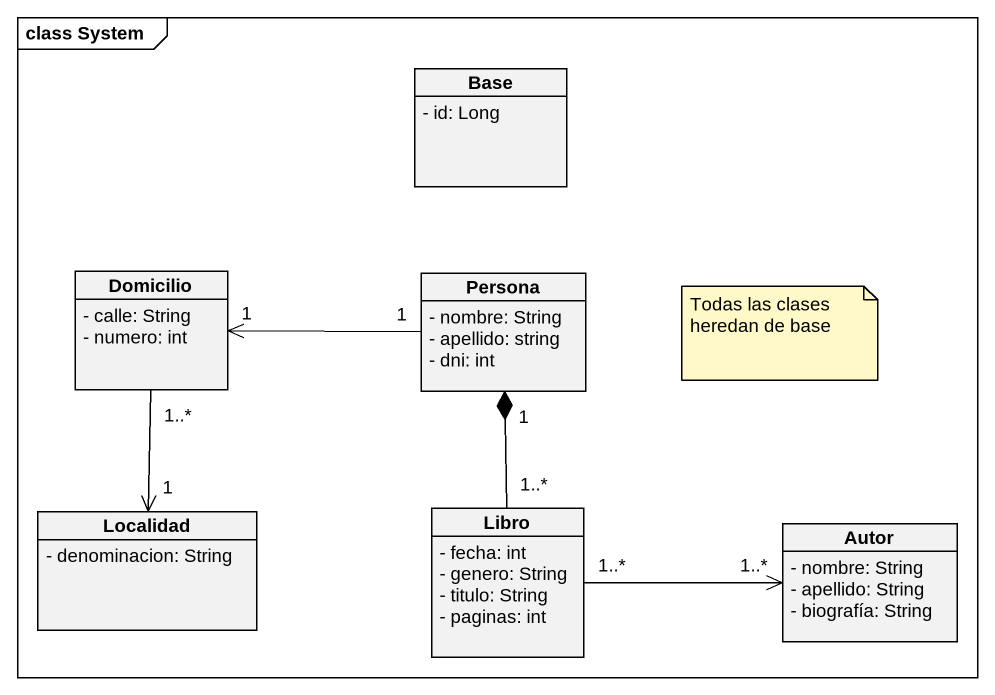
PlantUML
@startuml
mainframe class System
hide circle
hide empty members
skinparam classAttributeIconSize 0
class Base {
  - id: Long
}
class Domicilio {
  - calle: String
  - numero: int
}
class Persona {
  - nombre: String
  - apellido: string
  - dni: int
}
class Libro {
  - fecha: int
  - genero: String
  - titulo: String
  - paginas: int
}
class Localidad {
  - denominacion: String
}
class Autor {
  - nombre: String
  - apellido: String
  - biografía: String
}
Domicilio "1..*" --> "1" Localidad
Persona "1" -left-> "1" Domicilio
Libro "1..*" -up-* "1" Persona
Libro "1..*" -right-> "1..*" Autor
note as N1
  Todas las clases heredan de base
end note
@enduml
